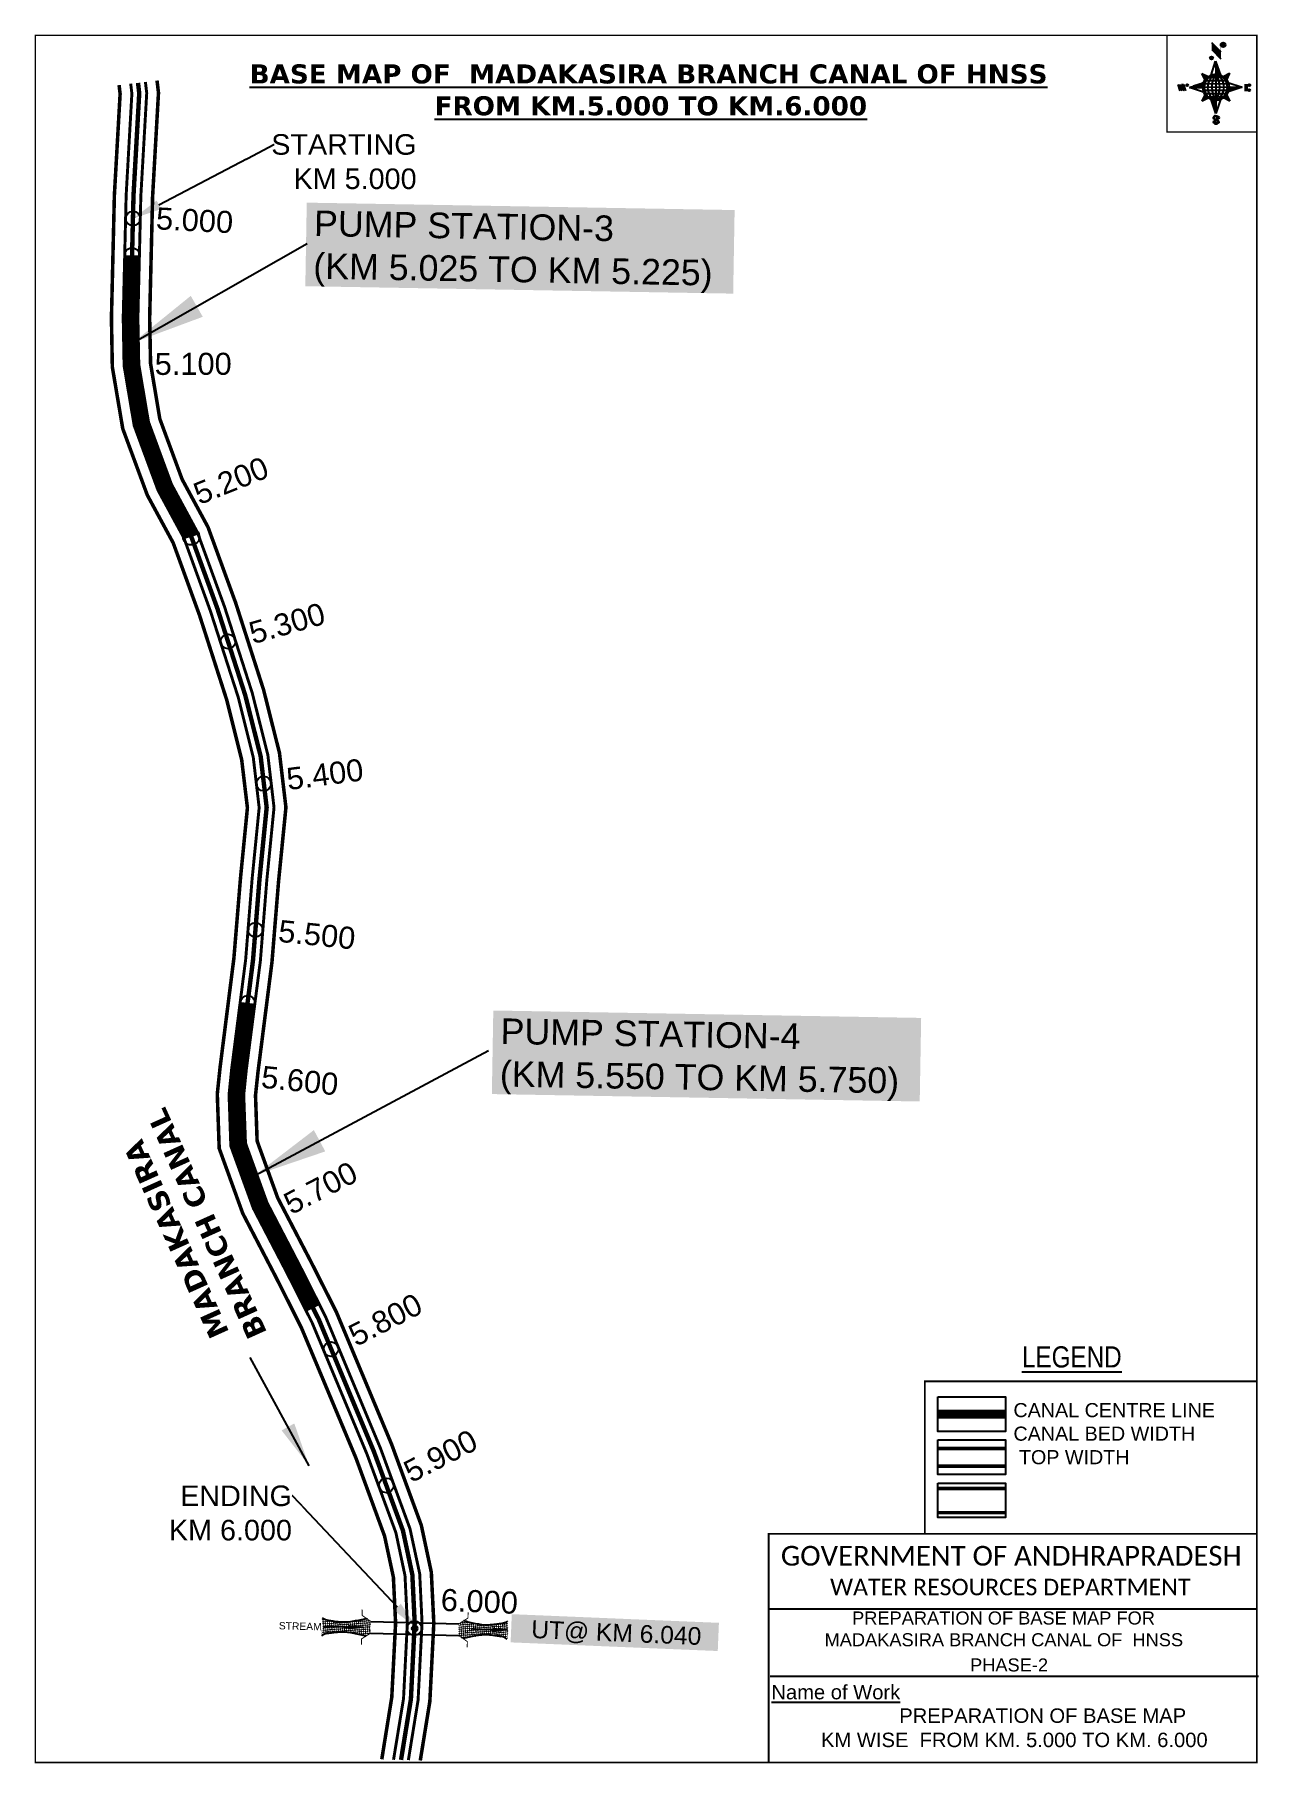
# Model space of a CAD drawing. Header units: inches. Extents: x 775878 to 776710, y 1571879 to 1573056.
import ezdxf
from ezdxf import colors
from ezdxf.entities.mleader import LeaderData, LeaderLine
from ezdxf.enums import TextEntityAlignment as Align
from ezdxf.math import Vec2, Vec3

# ---------------------------------------------------------------- set-up
doc = ezdxf.new("R2010")
doc.units = ezdxf.units.IN
doc.header["$MEASUREMENT"] = 0
doc.header["$PDMODE"] = 32
doc.header["$PDSIZE"] = 10
doc.linetypes.add('HIDDEN2', pattern=[0.1875, 0.125, -0.0625])
for name, color, linetype in [('AQUADUCT', 1, 'Continuous'), ('bord', 1, 'Continuous'), ('CANAL1', 242, 'Continuous'), ('CSMark', 72, 'Continuous'), ('DCBMS', 232, 'Continuous'), ('PAGE', 7, 'Continuous'), ('STRUCTURE', 5, 'Continuous'), ('TEXT', 6, 'Continuous'), ('VILLAGE STONES', 1, 'Continuous')]:
    doc.layers.add(name, color=color, linetype=linetype)
doc.styles.add('ARIALN', font='ARIALN_1.TTF')
doc.styles.get("Standard").update_dxf_attribs({"font": 'ARIAL_1.TTF'})
doc.dimstyles.get("Standard").update_dxf_attribs({"dimtxt": 0.18, "dimasz": 0.18, "dimexe": 0.18, "dimexo": 0.0625, "dimgap": 0.09, "dimtad": 0, "dimtih": 1, "dimtoh": 1, "dimdec": 4, "dimzin": 0, "dimdsep": 46, "dimtxsty": 'Standard', "dimcen": 0.09, "dimadec": 0, "dimazin": 0, "dimtfac": 1, "dimtdec": 4, "dimtofl": 0, "dimtmove": 0, "dimatfit": 3, "dimfxl": 0, "dimtolj": 1, "dimtzin": 0, "dimarcsym": 0})
pattern_1 = [(267.297113149, (-8720374.938, 50637915.138), (10.5367255337, -0.497431438), [])]
pattern_2 = [(357.297113149, (-8720374.938, 50637915.138), (0.497431438, 10.5367255337), [])]

# ---------------------------------------------------------------- blocks, each defined once
blk = doc.blocks.new('*X11')
at = {"color": 0, "linetype": 'Continuous'}
for p, q in [((6321.6, 240.5), (6322.3, 241.2)), ((6321.6, 240.3), (6322.3, 241)), ((6321.6, 240.1), (6322.3, 240.8)), ((6321.6, 239.9), (6322.4, 240.7)), ((6321.6, 239.8), (6322.4, 240.6)), ((6321.6, 239.6), (6322.5, 240.5)), ((6321.6, 239.4), (6322.5, 240.3)), ((6321.6, 239.2), (6322.6, 240.2)), ((6321.7, 239.1), (6322.6, 240.1)), ((6321.8, 240.8), (6322.4, 241.4)), ((6321.8, 239), (6322.7, 240)), ((6321.8, 239), (6322.8, 239.9)), ((6321.9, 238.9), (6322.9, 239.8)), ((6322, 238.8), (6323, 239.7)), ((6322.1, 241.3), (6322.4, 241.6)), ((6322.1, 238.7), (6323.1, 239.6)), ((6322.2, 238.6), (6323.1, 239.6)), ((6322.3, 238.5), (6323.2, 239.5)), ((6322.4, 238.5), (6323.3, 239.4)), ((6322.5, 238.4), (6323.4, 239.3)), ((6322.7, 238.4), (6323.6, 239.3)), ((6322.8, 238.3), (6323.7, 239.2)), ((6322.9, 238.3), (6323.8, 239.1)), ((6323.1, 238.2), (6323.9, 239.1)), ((6323.2, 238.2), (6324, 239)), ((6323.3, 238.2), (6324.2, 239)), ((6323.5, 238.1), (6324.3, 238.9)), ((6323.7, 238.1), (6324.4, 238.9)), ((6323.8, 238.1), (6324.6, 238.8)), ((6324.1, 238.2), (6324.7, 238.8)), ((6324.3, 238.3), (6324.9, 238.8)), ((6324.6, 238.3), (6325.1, 238.8)), ((6324.8, 238.4), (6325.2, 238.8)), ((6325.1, 238.5), (6325.4, 238.8)), ((6325.4, 238.6), (6325.6, 238.8))]:
    blk.add_line(p, q, dxfattribs=at)
blk = doc.blocks.new('*X10')
at = {"color": 0, "linetype": 'Continuous'}
for p, q in [((6324.4, 240.3), (6324.5, 240.4)), ((6324.6, 240.3), (6324.8, 240.5)), ((6324.7, 240.2), (6325, 240.5)), ((6324.8, 240.2), (6325.2, 240.6)), ((6325, 240.1), (6325.5, 240.6)), ((6325.1, 240.1), (6325.6, 240.6)), ((6325.2, 240), (6325.8, 240.6)), ((6325.3, 240), (6326, 240.6)), ((6325.4, 239.9), (6326.1, 240.6)), ((6325.5, 239.8), (6326.2, 240.5)), ((6325.6, 239.8), (6326.3, 240.5)), ((6325.7, 239.7), (6326.5, 240.4)), ((6325.9, 239.6), (6326.6, 240.3)), ((6326, 239.5), (6326.7, 240.3)), ((6326, 239.4), (6326.8, 240.2)), ((6326.1, 239.3), (6327, 240.2)), ((6326.2, 239.3), (6327.1, 240.1)), ((6326.3, 239.2), (6327.1, 240)), ((6326.4, 239.1), (6327.2, 239.9)), ((6326.5, 239), (6327.3, 239.8)), ((6326.5, 238.9), (6327.4, 239.7)), ((6326.6, 238.8), (6327.5, 239.6)), ((6326.7, 238.7), (6327.5, 239.5)), ((6326.8, 238.6), (6327.6, 239.4)), ((6326.8, 238.5), (6327.7, 239.3)), ((6326.8, 236.5), (6327.4, 237)), ((6326.9, 238.3), (6327.8, 239.2)), ((6326.9, 238.2), (6327.9, 239.1)), ((6326.9, 236.8), (6327.6, 237.4)), ((6327, 238.1), (6327.8, 239)), ((6327, 237.9), (6327.8, 238.8)), ((6327, 237.8), (6327.8, 238.6)), ((6327, 237.6), (6327.8, 238.4)), ((6327, 237.4), (6327.8, 238.2)), ((6327, 237.3), (6327.8, 238)), ((6327, 237.1), (6327.8, 237.9))]:
    blk.add_line(p, q, dxfattribs=at)
blk = doc.blocks.new('H')
at = {"layer": 'bord', "extrusion": (0.000427885, 0.004792, 0.999988)}
h = blk.add_hatch(dxfattribs=at)
h.set_pattern_fill('LINE', color=8, scale=84.387686, angle=-2.7029, style=0)
h.set_pattern_definition(pattern_2)
h.paths.add_polyline_path([(-492, 786, -0.090992), (-448, 775), (-486, 912)])
h = blk.add_hatch(dxfattribs=at)
h.set_pattern_fill('LINE', color=8, scale=84.387686, angle=-92.7029, style=0)
h.set_pattern_definition(pattern_1)
h.paths.add_polyline_path([(-625, 665, -0.090992), (-615, 710), (-751, 671)])
h = blk.add_hatch(dxfattribs=at)
h.set_pattern_fill('LINE', color=8, scale=84.387686, angle=-2.7029, style=0)
h.set_pattern_definition(pattern_2)
h.paths.add_polyline_path([(-504, 533, -0.090992), (-549, 543), (-510, 406)])
h = blk.add_hatch(dxfattribs=at)
h.set_pattern_fill('LINE', color=8, scale=84.387686, angle=-92.7029, style=0)
h.set_pattern_definition(pattern_1)
h.paths.add_polyline_path([(-246, 647), (-372, 653, -0.090992), (-382, 609)])
for p, q in [((-519, 1020, -1217), (-435, 927, -1216)), ((-516, 1087, -1217), (-432, 994, -1217)), ((-538, 774, -1216), (-487, 906, -1216)), ((-487, 906, -1216), (-493, 780, -1216)), ((-487, 906, -1216), (-448, 769, -1216)), ((-865, 701, -1215), (-847, 638, -1215)), ((-847, 700, -1215), (-829, 637, -1215)), ((-829, 699, -1215), (-811, 636, -1215)), ((-829, 699, -1215), (-811, 698, -1215)), ((-811, 698, -1215), (-794, 635, -1215)), ((-752, 665, -1215), (-615, 704, -1215)), ((-627, 794, -1216), (-567, 760, -1216)), ((-627, 794, -1216), (-584, 747, -1215)), ((-599, 731, -1215), (-627, 794, -1216)), ((-421, 753, -1216), (-359, 781, -1216)), ((-359, 781, -1216), (-405, 739, -1216)), ((-359, 781, -1216), (-392, 721, -1215)), ((-379, 693, -1215), (-246, 641, -1215)), ((-213, 669, -1215), (-217, 601, -1215)), ((-752, 665, -1215), (-625, 659, -1215)), ((-619, 614, -1215), (-752, 665, -1215)), ((-639, 526, -1214), (-606, 585, -1215)), ((-639, 526, -1214), (-593, 568, -1215)), ((-577, 553, -1215), (-639, 526, -1214)), ((-511, 400, -1214), (-549, 537, -1214)), ((-460, 533, -1215), (-511, 400, -1214)), ((-505, 527, -1214), (-511, 400, -1214)), ((-371, 513, -1214), (-431, 546, -1215)), ((-371, 513, -1214), (-414, 560, -1215)), ((-399, 576, -1215), (-371, 513, -1214)), ((-246, 641, -1215), (-383, 603, -1215)), ((-373, 647, -1215), (-246, 641, -1215)), ((-197, 600, -1215), (-194, 668, -1215))]:
    blk.add_line(p, q, dxfattribs=at)
at = {"layer": 'bord', "color": 8, "linetype": 'ByBlock', "extrusion": (0.000427885, 0.004792, 0.999988)}
for p, q in [((-375, 679, -1215), (-620, 691, -1215)), ((-386, 711, -1215), (-605, 722, -1215)), ((-411, 744, -1216), (-578, 752, -1216)), ((-493, 780, -1216), (-505, 527, -1214)), ((-373, 647, -1215), (-625, 659, -1215)), ((-378, 616, -1215), (-623, 628, -1215)), ((-392, 585, -1215), (-611, 595, -1215)), ((-420, 555, -1215), (-587, 562, -1215))]:
    blk.add_line(p, q, dxfattribs=at)
at = {"layer": 'bord', "extrusion": (0.000427885, 0.004792, 0.999988), "elevation": -1212}
for points, const_width in [([(-522, 960), (-516, 1093)], 1.61), ([(-434, 933), (-428, 1066)], 1.61), ([(-870, 707), (-846, 706)], 0.642), ([(-829, 643), (-821, 678)], 0.642), ([(-793, 641), (-782, 694)], 0.642), ([(-223, 676), (-174, 673)], 0.706), ([(-829, 643), (-855, 644)], 0.642), ([(-811, 642), (-784, 641)], 0.642), ([(-177, 605), (-226, 607)], 0.706), ([(-195, 645), (-185, 644)], 0.706)]:
    blk.add_lwpolyline(points, dxfattribs=dict(at, const_width=const_width))
for points, const_width in [([(-414, 1073, 1), (-398, 1058, 1)], 22.3), ([(-530, 950, 1), (-520, 939, 1)], 14.8), ([(-776, 697, 1), (-769, 690, 1)], 8.9), ([(-180, 618, 1), (-173, 611, 1)], 9.79), ([(-178, 667, 1), (-171, 660, 1)], 9.79), ([(-490, 362, 1), (-498, 369, 1)], 11.1), ([(-525, 322, 1), (-533, 329, 1)], 11.1)]:
    blk.add_lwpolyline(points, format="xyb", close=True, dxfattribs=dict(at, const_width=const_width))
for points in [[(-537, 317), (-531, 310), (-520, 307), (-505, 307), (-494, 310), (-486, 318), (-487, 326), (-491, 333), (-494, 336), (-503, 341), (-522, 347), (-530, 352), (-534, 355), (-537, 363), (-537, 373), (-530, 381), (-520, 384), (-504, 384), (-493, 380), (-487, 373)], [(-522, 348), (-526, 354), (-528, 361), (-528, 371), (-526, 375), (-521, 381), (-515, 384)], [(-505, 307), (-499, 312), (-497, 319), (-497, 327), (-501, 335), (-509, 343)]]:
    blk.add_lwpolyline(points, dxfattribs=at)
at = {"layer": 'bord', "extrusion": (0.000427885, 0.004792, 0.999988)}
for centre, radius in [((-406, 1065, -1212), 22.3), ((-525, 944, -1212), 14.8), ((-773, 694, -1212), 8.9), ((-498, 659, -1212), 127), ((-177, 615, -1212), 9.79), ((-174, 663, -1212), 9.79), ((-494, 365, -1212), 11.1), ((-529, 325, -1212), 11.1)]:
    blk.add_circle(centre, radius, dxfattribs=at)
at = {"layer": 'bord', "color": 8, "linetype": 'ByBlock', "extrusion": (0.000427885, 0.004792, 0.999988)}
for centre, radius, start, end in [((-482, 658, -1212), 128, 94.9254, 259.6691), ((-437, 656, -1212), 141, 113.2864, 241.308), ((-316, 651, -1212), 222, 142.5892, 212.0053), ((-560, 662, -1212), 141, 293.2864, 61.308), ((-681, 668, -1212), 222, 322.5892, 32.0053), ((-515, 660, -1212), 128, 274.9254, 79.6691)]:
    blk.add_arc(centre, radius, start, end, dxfattribs=at)
at = {"layer": 'bord', "extrusion": (0.000427885, 0.004792, 0.999988)}
for points in [[(-516, 1093, -1212), (-431, 1000, -1212), (-519, 1026, -1212), (-434, 933, -1212)], [(-864, 707, -1212), (-846, 706, -1212), (-846, 644, -1212), (-829, 643, -1212)], [(-829, 705, -1212), (-811, 704, -1212), (-811, 642, -1212), (-793, 641, -1212)], [(-193, 674, -1212), (-197, 606, -1212), (-213, 675, -1212), (-216, 607, -1212)]]:
    blk.add_solid(points, dxfattribs=at)
at = {"layer": 'bord', "extrusion": (0.000427885, 0.004792, 0.999988), "xscale": 7.977342409717546, "yscale": 7.977342408231451, "zscale": 7.977342408476333, "rotation": 138.0840426661453}
for name, p in [('*X10', (38301, -31929, -1212)), ('*X11', (38314, -31951, -1212))]:
    blk.add_blockref(name, p, dxfattribs=at)
blk = doc.blocks.new('UT')
at = {"layer": 'STRUCTURE'}
h = blk.add_hatch(dxfattribs=at)
h.set_pattern_fill('DASH', color=150, scale=8, angle=-39.6278, style=0)
h.set_pattern_definition([(320.372247933, (-4370.464, -6260.8811), (1.40800153113, 0.132407282), [1, -1])])
h.paths.add_polyline_path([(765163, 1700681.9), (765165.6, 1700680.6), (765167.2, 1700680.3), (765169.1, 1700680), (765172.4, 1700679.6), (765176.4, 1700679.3), (765179.5, 1700679.5), (765183.1, 1700679.9), (765187.7, 1700680.9), (765188.9, 1700681.2), (765193.1, 1700682.2), (765196.1, 1700680.2), (765196.1, 1700672.2), (765193.1, 1700670.2), (765190.5, 1700670.8), (765188.1, 1700671.3), (765185.5, 1700671.8), (765183.6, 1700672.1), (765181, 1700672.5), (765180.3, 1700672.5), (765178.5, 1700672.6), (765176.7, 1700672.6), (765174.6, 1700672.5), (765172.5, 1700672.3), (765170.4, 1700672), (765168.5, 1700671.7), (765166.1, 1700671.2), (765165, 1700670.8), (765163, 1700669.7)])
h.paths.add_polyline_path([(765259.1, 1700682.2), (765256.1, 1700680.2), (765256.1, 1700672.2), (765259.1, 1700670.2), (765261.9, 1700671), (765264.4, 1700671.6), (765266.4, 1700672), (765269.1, 1700672.5), (765272.7, 1700673), (765276.1, 1700673.1), (765278.6, 1700672.9), (765281.2, 1700672.7), (765283.9, 1700672.3), (765286.4, 1700671.9), (765288, 1700671.3), (765289.2, 1700670.6), (765289.1, 1700682.7), (765287.6, 1700681.8), (765285.7, 1700681.2), (765283, 1700680.7), (765281.2, 1700680.4), (765276.7, 1700679.9), (765272.7, 1700679.9), (765268.7, 1700680.3), (765264.8, 1700681), (765261.2, 1700681.7)])
at = {"layer": 'STRUCTURE', "color": 150, "const_width": 0.628}
for points in [[(765190.1, 1700688.2), (765190.1, 1700684.2), (765196.1, 1700680.2), (765256.1, 1700680.2), (765262.1, 1700684.2), (765262.1, 1700688.2)], [(765190.1, 1700664.2), (765190.1, 1700668.2), (765196.1, 1700672.2), (765256.1, 1700672.2), (765262.1, 1700668.2), (765262.1, 1700664.2)]]:
    blk.add_lwpolyline(points, dxfattribs=at)
at = {"layer": 'STRUCTURE', "color": 150}
for points in [[(765196.1, 1700680.2), (765256.1, 1700680.2)], [(765196.1, 1700672.2), (765256.1, 1700672.2)], [(765196.1, 1700672.2), (765256.1, 1700672.2)]]:
    blk.add_lwpolyline(points, dxfattribs=at)
at = {"layer": 'STRUCTURE', "color": 0}
blk.add_circle((765226.1, 1700676.2), 1.89, dxfattribs=at)
at = {"layer": 'STRUCTURE', "color": 150}
for points in [[(765163, 1700681.9), (765164.4, 1700681.1), (765167.9, 1700680.2), (765171.2, 1700679.8), (765176.1, 1700679.4), (765184.7, 1700680.3), (765193.1, 1700682.2)], [(765289.1, 1700682.7), (765287.8, 1700681.9), (765284.3, 1700680.9), (765280.9, 1700680.4), (765276.1, 1700679.8), (765267.4, 1700680.5), (765259.1, 1700682.2)], [(765163, 1700669.7), (765164.3, 1700670.6), (765167.8, 1700671.6), (765171.2, 1700672.1), (765176, 1700672.6), (765184.7, 1700672), (765193.1, 1700670.2)], [(765289.2, 1700670.6), (765287.8, 1700671.4), (765284.2, 1700672.3), (765280.9, 1700672.7), (765276.1, 1700673.1), (765267.4, 1700672.2), (765259.1, 1700670.2)]]:
    blk.add_spline(points, degree=3, dxfattribs=at)
at = {"layer": 'STRUCTURE', "color": 0}
blk.add_text('STREAM', height=5, dxfattribs=at).set_placement((765148.2, 1700675.8), align=Align.MIDDLE_CENTER)
for points in [[(765190.9, 1700676), (765164.2, 1700675.8)], [(765289.3, 1700676.7), (765265.4, 1700676.4)]]:
    blk.add_leader(points, dimstyle='Standard', override={"dimasz": 10, "dimgap": 0.09, "dimtad": 0}, dxfattribs=at)

msp = doc.modelspace()

# ---------------------------------------------------------------- linework, layer by layer
at = {"layer": 'CANAL1', "color": 200, "const_width": 2.4}
for points in [[(775935.1, 1573021.3), (775935.8, 1573015.3), (775931.9, 1572946.5), (775929.9, 1572862.8), (775930.5, 1572829.5), (775937.6, 1572787.5), (775954.3, 1572742.3), (775971.9, 1572709.8), (775989.8, 1572660.6), (776008.4, 1572602.7), (776018.5, 1572562.2), (776022.4, 1572529.5), (776017.7, 1572481.9), (776013.2, 1572427.2), (776003.8, 1572352.9), (776001.9, 1572334.8), (776003.2, 1572297.8), (776019.2, 1572253.6), (776042.3, 1572209.2), (776059.1, 1572175.8), (776096.3, 1572086.9), (776115.7, 1572034), (776121.7, 1572006), (776123.2, 1571974.8), (776120.6, 1571924.3), (776113.8, 1571882.1)], [(775960.9, 1573024.4), (775961.9, 1573016.1), (775957.9, 1572945.5), (775955.9, 1572862.7), (775956.5, 1572831.9), (775962.8, 1572794.2), (775978, 1572753), (775995.6, 1572720.5), (776014.4, 1572669), (776033.4, 1572609.8), (776044.2, 1572566.9), (776048.6, 1572529.8), (776043.6, 1572479.6), (776039.1, 1572424.5), (776029.6, 1572349.9), (776027.9, 1572333.9), (776029, 1572302.8), (776043, 1572264.1), (776065.4, 1572221.1), (776082.8, 1572186.7), (776120.5, 1572096.4), (776140.7, 1572041.3), (776147.5, 1572009.4), (776149.2, 1571974.7), (776146.5, 1571921.5), (776140, 1571881.3)]]:
    msp.add_lwpolyline(points, dxfattribs=at)
at = {"layer": 'CANAL1', "color": 5, "const_width": 2}
for points in [[(775943, 1573022.3), (775943.8, 1573015.5), (775939.9, 1572946.2), (775937.9, 1572862.8), (775938.5, 1572830.3), (775945.4, 1572789.5), (775961.6, 1572745.6), (775979.2, 1572713.1), (775997.3, 1572663.2), (776016.1, 1572604.9), (776026.4, 1572563.7), (776030.4, 1572529.6), (776025.6, 1572481.2), (776021.2, 1572426.3), (776011.7, 1572352), (776009.9, 1572334.5), (776011.1, 1572299.4), (776026.5, 1572256.9), (776049.4, 1572212.9), (776066.4, 1572179.2), (776103.7, 1572089.8), (776123.4, 1572036.3), (776129.6, 1572007.1), (776131.2, 1571974.8), (776128.6, 1571923.4), (776121.8, 1571881.8)], [(775953, 1573023.4), (775953.9, 1573015.9), (775949.9, 1572945.8), (775947.9, 1572862.8), (775948.5, 1572831.2), (775955.1, 1572792.1), (775970.7, 1572749.7), (775988.3, 1572717.2), (776006.8, 1572666.4), (776025.7, 1572607.6), (776036.3, 1572565.5), (776040.5, 1572529.7), (776035.6, 1572480.3), (776031.2, 1572425.3), (776021.6, 1572350.9), (776019.9, 1572334.2), (776021.1, 1572301.3), (776035.7, 1572260.9), (776058.3, 1572217.4), (776075.5, 1572183.4), (776113, 1572093.5), (776133, 1572039), (776139.6, 1572008.4), (776141.2, 1571974.8), (776138.5, 1571922.4), (776131.9, 1571881.6)]]:
    msp.add_lwpolyline(points, dxfattribs=at)
at = {"layer": 'CANAL1', "color": 1, "linetype": 'HIDDEN2', "ltscale": 100, "const_width": 3}
msp.add_lwpolyline([(775948, 1573022.8), (775948.8, 1573015.7), (775944.9, 1572946), (775942.9, 1572862.8), (775943.5, 1572830.7), (775950.2, 1572790.8), (775966.2, 1572747.7), (775983.8, 1572715.2), (776002.1, 1572664.8), (776020.9, 1572606.2), (776031.4, 1572564.6), (776035.5, 1572529.7), (776030.6, 1572480.8), (776026.2, 1572425.8), (776016.7, 1572351.4), (776014.9, 1572334.3), (776016.1, 1572300.3), (776031.1, 1572258.9), (776053.8, 1572215.2), (776071, 1572181.3), (776108.4, 1572091.6), (776128.2, 1572037.7), (776134.6, 1572007.7), (776136.2, 1571974.8), (776133.6, 1571922.9), (776126.9, 1571881.7)], dxfattribs=at)
msp.add_lwpolyline([(775948, 1573022.8), (775948.8, 1573015.7), (775944.9, 1572946), (775942.9, 1572862.8), (775943.5, 1572830.7), (775950.2, 1572790.8), (775966.2, 1572747.7), (775983.8, 1572715.2), (776002.1, 1572664.8), (776020.9, 1572606.2), (776031.4, 1572564.6), (776035.5, 1572529.7), (776030.6, 1572480.8), (776026.2, 1572425.8), (776016.7, 1572351.4), (776014.9, 1572334.3), (776016.1, 1572300.3), (776031.1, 1572258.9), (776053.8, 1572215.2), (776071, 1572181.3), (776108.4, 1572091.6), (776128.2, 1572037.7), (776134.6, 1572007.7), (776136.2, 1571974.8), (776133.6, 1571922.9), (776126.9, 1571881.7)], dxfattribs=at)
at = {"layer": 'CANAL1', "color": 96, "const_width": 10}
for points in [[(775984.2, 1572713.9), (775983.8, 1572715.2), (775966.2, 1572747.7), (775950.2, 1572790.8), (775943.5, 1572830.7), (775943.9, 1572905.5)], [(776022.5, 1572396.8), (776014.9, 1572334.3), (776016.1, 1572300.3), (776031.1, 1572258.9), (776067.1, 1572189)]]:
    msp.add_lwpolyline(points, dxfattribs=at)
at = {"layer": 'CANAL1', "color": 1, "linetype": 'HIDDEN2', "ltscale": 100, "const_width": 6, "elevation": -0.4}
msp.add_lwpolyline([(776538.1, 1572116.9), (776492.1, 1572116.9)], dxfattribs=at)
at = {"layer": 'CANAL1', "color": 5, "const_width": 2.4, "elevation": -0.4}
for points in [[(776538.1, 1572093.6), (776492.1, 1572093.6)], [(776538.1, 1572081.6), (776492.1, 1572081.6)]]:
    msp.add_lwpolyline(points, dxfattribs=at)
at = {"layer": 'CANAL1', "color": 200, "const_width": 2.4, "elevation": -0.4}
for points in [[(776538.1, 1572066.4), (776492.1, 1572066.4)], [(776538.1, 1572049.9), (776492.1, 1572049.9)]]:
    msp.add_lwpolyline(points, dxfattribs=at)
at = {"layer": 'CANAL1', "color": 3}
for centre, radius in [((775943.9, 1572905.5), 5.12), ((775984.2, 1572713.9), 5.53), ((776022.5, 1572396.8), 5.01)]:
    msp.add_circle(centre, radius, dxfattribs=at)
at = {"layer": 'CSMark', "color": 3}
for p in [(775944.5, 1572930.5), (775943.5, 1572830.5), (775972.7, 1572735.6), (776009.2, 1572642.7), (776033.5, 1572546), (776027.8, 1572446.5), (776016.2, 1572347.2), (776035.2, 1572250.9), (776079.3, 1572161.2), (776116.9, 1572068.5), (776136, 1571971.3)]:
    msp.add_point(p, dxfattribs=at)
at = {"layer": 'PAGE', "const_width": 1}
msp.add_lwpolyline([(776709.1, 1571879.9), (776709.1, 1573055.2), (775878.1, 1573055.2), (775878.1, 1571879.9), (776709.1, 1571879.9)], dxfattribs=at)
at = {"layer": 'PAGE'}
for points, const_width in [([(776709.1, 1573055.2), (776648, 1573055.2), (776648, 1572989.4), (776709.1, 1572989.4)], 1), ([(776483.3, 1572139.3), (776709.1, 1572139.3), (776709.1, 1572035.5), (776483.3, 1572035.5)], 1.2), ([(776377, 1572035.5), (776709.1, 1572035.5), (776709.1, 1571879.9), (776377, 1571879.9)], 1.2)]:
    msp.add_lwpolyline(points, close=True, dxfattribs=dict(at, const_width=const_width))
at = {"layer": 'PAGE', "elevation": -0.4}
for points in [[(776492.1, 1572128.7), (776538.1, 1572128.7), (776538.1, 1572105.2), (776492.1, 1572105.2)], [(776492.1, 1572099.4), (776538.1, 1572099.4), (776538.1, 1572075.9), (776492.1, 1572075.9)], [(776492.1, 1572070.1), (776538.1, 1572070.1), (776538.1, 1572046.6), (776492.1, 1572046.6)]]:
    msp.add_lwpolyline(points, close=True, dxfattribs=at)
at = {"layer": 'PAGE'}
for points in [[(776377, 1571984.6), (776709.1, 1571984.6)], [(776378, 1571938.6), (776710.1, 1571938.6)]]:
    msp.add_lwpolyline(points, dxfattribs=at)

# ---------------------------------------------------------------- block references
at = {"layer": 'AQUADUCT', "color": 1, "xscale": 0.0703495379661093, "yscale": 0.07034953800030053, "zscale": 0.07034953795990817, "rotation": 3.078330607406165}
msp.add_blockref('H', (776718.7, 1572975.8, 85.4), dxfattribs=at)
at = {"layer": 'STRUCTURE', "color": 0, "rotation": 358.5455554129767}
msp.add_blockref('UT', (-32010.1, -108734.1), dxfattribs=at)

# ---------------------------------------------------------------- texts
at = {"layer": 'CANAL1', "insert": (776009.6, 1572140), "char_height": 14, "width": 205.129, "attachment_point": 1, "rotation": 114.3124}
msp.add_mtext('\\pi29.504;{\\fVerdana|b1|i0|c0|p34;MADAKASIRA \\P\\pi18.635;BRANCH CANAL}', dxfattribs=at)
at = {"layer": 'CSMark', "color": 1}
for s, rotation, p in [('5.000', 356.9705, (775960.3, 1572930.7)), ('5.100', 0.0635, (775959.3, 1572831.6)), ('5.200', 22.023, (775986.9, 1572742.4)), ('5.300', 15.8263, (776024.1, 1572648)), ('5.400', 7.3682, (776049.1, 1572549)), ('5.500', 354.1431, (776043.6, 1572445.9)), ('5.600', 354.1431, (776032, 1572346.6)), ('5.700', 27.1954, (776048.8, 1572259)), ('5.800', 27.1954, (776092.9, 1572169.3)), ('5.900', 27.1954, (776130.4, 1572076.6)), ('6.000', 357.6087, (776154, 1571990.7))]:
    msp.add_text(s, height=15, rotation=rotation, dxfattribs=at).set_placement(p, align=Align.MIDDLE_LEFT)
at = {"layer": 'PAGE', "extrusion": (0.000201441, 0.004807, 0.999988), "style": 'ARIALN'}
msp.add_text('%%ULEGEND', height=14.4, rotation=359.9999, dxfattribs=at).set_placement((776583.2, 1572137, 7713.5), align=Align.MIDDLE)
at = {"layer": 'PAGE', "extrusion": (0.000201441, 0.004807, 0.999988)}
for s, height, p in [('PHASE-2', 8.88, (776540.5, 1571927.4, 7712.5)), ('PREPARATION OF BASE MAP', 9.822, (776563.4, 1571892.9, 7711.3)), ('KM WISE  FROM KM. 5.000 TO KM. 6.000', 9.822, (776544.1, 1571876.4, 7711.3))]:
    msp.add_text(s, height=height, rotation=359.9999, dxfattribs=at).set_placement(p, align=Align.MIDDLE_CENTER)
msp.add_text('%%UName of Work', height=9.822, rotation=359.9999, dxfattribs=at).set_placement((776378.8, 1571904, 7711.2))
at = {"layer": 'PAGE', "extrusion": (0.000201441, 0.004807, 0.999988), "attachment_point": 1, "text_direction": (1, -1e-06, -0.000201)}
for s, insert, char_height, width in [('CANAL CENTRE LINE CANAL BED WIDTH {\\H2.3732x; }\\P TOP WIDTH{\\H1.9155x; }', (776543.5, 1572124.5, -0.4), 9.6, 168.926), ('\\pi3.5885;{\\fCalibri|b0|i0|c0|p34;\\H1.3333x;GOVERNMENT OF ANDHRAPRADESH\\P\\pi37.073;\\H0.83998x;WATER RESOURCES DEPARTMENT}', (776381.7, 1572027.3, -1.3), 10.059, 321.276), ('\\pi151.83;PREPARATION OF BASE MAP FOR \\P\\pi133.1;MADAKASIRA BRANCH CANAL OF  HNSS ', (776281.9, 1571982.7), 8.878, 508.592)]:
    msp.add_mtext(s, dxfattribs=dict(at, insert=insert, char_height=char_height, width=width))
at = {"layer": 'STRUCTURE', "color": 5, "attachment_point": 1, "bg_fill": 1, "box_fill_scale": 1.3, "bg_fill_color": 7, "bg_fill_true_color": 16777215, "bg_fill_transparency": 4390977}
for s, insert, char_height, width, rotation in [('{\\C1;PUMP STATION-3\\P(KM 5.025 TO KM 5.225)}', (776067.9, 1572936), 17.409, 280.662, 359.0074), ('{\\C1;PUMP STATION-4\\P(KM 5.550 TO KM 5.750)}', (776194.8, 1572386.3), 17.409, 280.662, 359.0074), ('\\pi10.083;UT@ KM 6.040', (776205.7, 1571977.1), 12, 133.823, 357.6085)]:
    msp.add_mtext(s, dxfattribs=dict(at, insert=insert, char_height=char_height, width=width, rotation=rotation))
at = {"layer": 'TEXT', "color": 1, "insert": (776018.7, 1573035.4), "char_height": 13, "width": 551.861, "attachment_point": 1}
msp.add_mtext('\\pi5.2048;{\\fVerdana|b1|i0|c0|p34;\\LBASE MAP OF  MADAKASIRA BRANCH CANAL OF HNSS\\P\\pi131.01;FROM KM.5.000 TO KM.6.000}', dxfattribs=at)

# ---------------------------------------------------------------- leaders
at = {"layer": 'CANAL1'}
msp.add_leader([(776064.3, 1572081.9), (776024.3, 1572155.5)], dimstyle='Standard', override={"dimasz": 30, "dimgap": 0.09, "dimtad": 0}, dxfattribs=at)
at = {"layer": 'VILLAGE STONES', "color": 5}
for points in [[(775944.5, 1572846), (776063.1, 1572913.6)], [(776027.4, 1572279.4), (776186.5, 1572364.5)]]:
    msp.add_leader(points, dimstyle='Standard', override={"dimasz": 50, "dimtfill": 2, "dimtfillclr": 5}, dxfattribs=at)

# ---------------------------------------------------------------- next in the draw order: leaders
at = {"layer": 'DCBMS', "color": 5}
ml = msp.add_multileader_mtext('Standard', dxfattribs=at)
ml.set_content('STARTING \\PKM 5.000', color=5)
ml.set_leader_properties()
ml.build(insert=Vec2(0, 0))
ml.multileader.update_dxf_attribs({"dogleg_length": 0.36, "arrow_head_size": 20})
ctx = ml.context
ctx.base_point, ctx.char_height, ctx.arrow_head_size, ctx.landing_gap_size, ctx.plane_origin = Vec3(776040.7, 1572980.8), 14, 20, 0.09, Vec3(776184.4, 1573193.1)
ctx.text_align_type = 2
notes = []
notes.append((ctx, [(1, (1, 1, 0), (776040.3, 1572980.8), (1, 0), 0.36, [(0, [(775944.5, 1572930.5)], 0, [])])]))
ctx.mtext.insert, ctx.mtext.width, ctx.mtext.alignment, ctx.mtext.flow_direction = Vec3(776137.5, 1572987.9), 109.049, 3, 5
ctx.mtext.has_bg_fill, ctx.mtext.bg_color, ctx.mtext.bg_scale_factor, ctx.mtext.bg_transparency, ctx.mtext.use_window_bg_color = 1, -1027028792, 1.5, 0, 1
ml = msp.add_multileader_mtext('Standard', dxfattribs=at)
ml.set_content('ENDING \\PKM 6.000', color=5)
ml.set_leader_properties()
ml.build(insert=Vec2(0, 0))
ml.multileader.update_dxf_attribs({"dogleg_length": 0.36, "arrow_head_size": 20})
ctx = ml.context
ctx.base_point, ctx.char_height, ctx.arrow_head_size, ctx.landing_gap_size, ctx.plane_origin = Vec3(775971.2, 1572061.3), 14, 20, 0.09, Vec3(776093.2, 1572273.6)
ctx.text_align_type = 2
notes.append((ctx, [(0, (1, 1, 0), (776053.1, 1572061.3), (-1, 0), 0.36, [(0, [(776138.1, 1571971.1)], 0, [])])]))
ctx.mtext.insert, ctx.mtext.width, ctx.mtext.alignment, ctx.mtext.flow_direction = Vec3(776052.7, 1572068.4), 109.049, 3, 5
ctx.mtext.has_bg_fill, ctx.mtext.bg_color, ctx.mtext.bg_scale_factor, ctx.mtext.bg_transparency, ctx.mtext.use_window_bg_color = 1, -1027028792, 1.5, 0, 1
for ctx, leaders in notes:
    for number, flags, end, landing, length, lines in leaders:
        leader = LeaderData()
        leader.index, (leader.has_last_leader_line, leader.has_dogleg_vector, leader.attachment_direction) = number, flags
        leader.last_leader_point, leader.dogleg_vector, leader.dogleg_length = Vec3(end), Vec3(landing), length
        for number, points, colour, breaks in lines:
            line = LeaderLine()
            line.index, line.vertices, line.color, line.breaks = number, Vec3.list(points), colors.encode_raw_color(colour), breaks
            leader.lines.append(line)
        ctx.leaders.append(leader)

doc.saveas('drawing.dxf')
